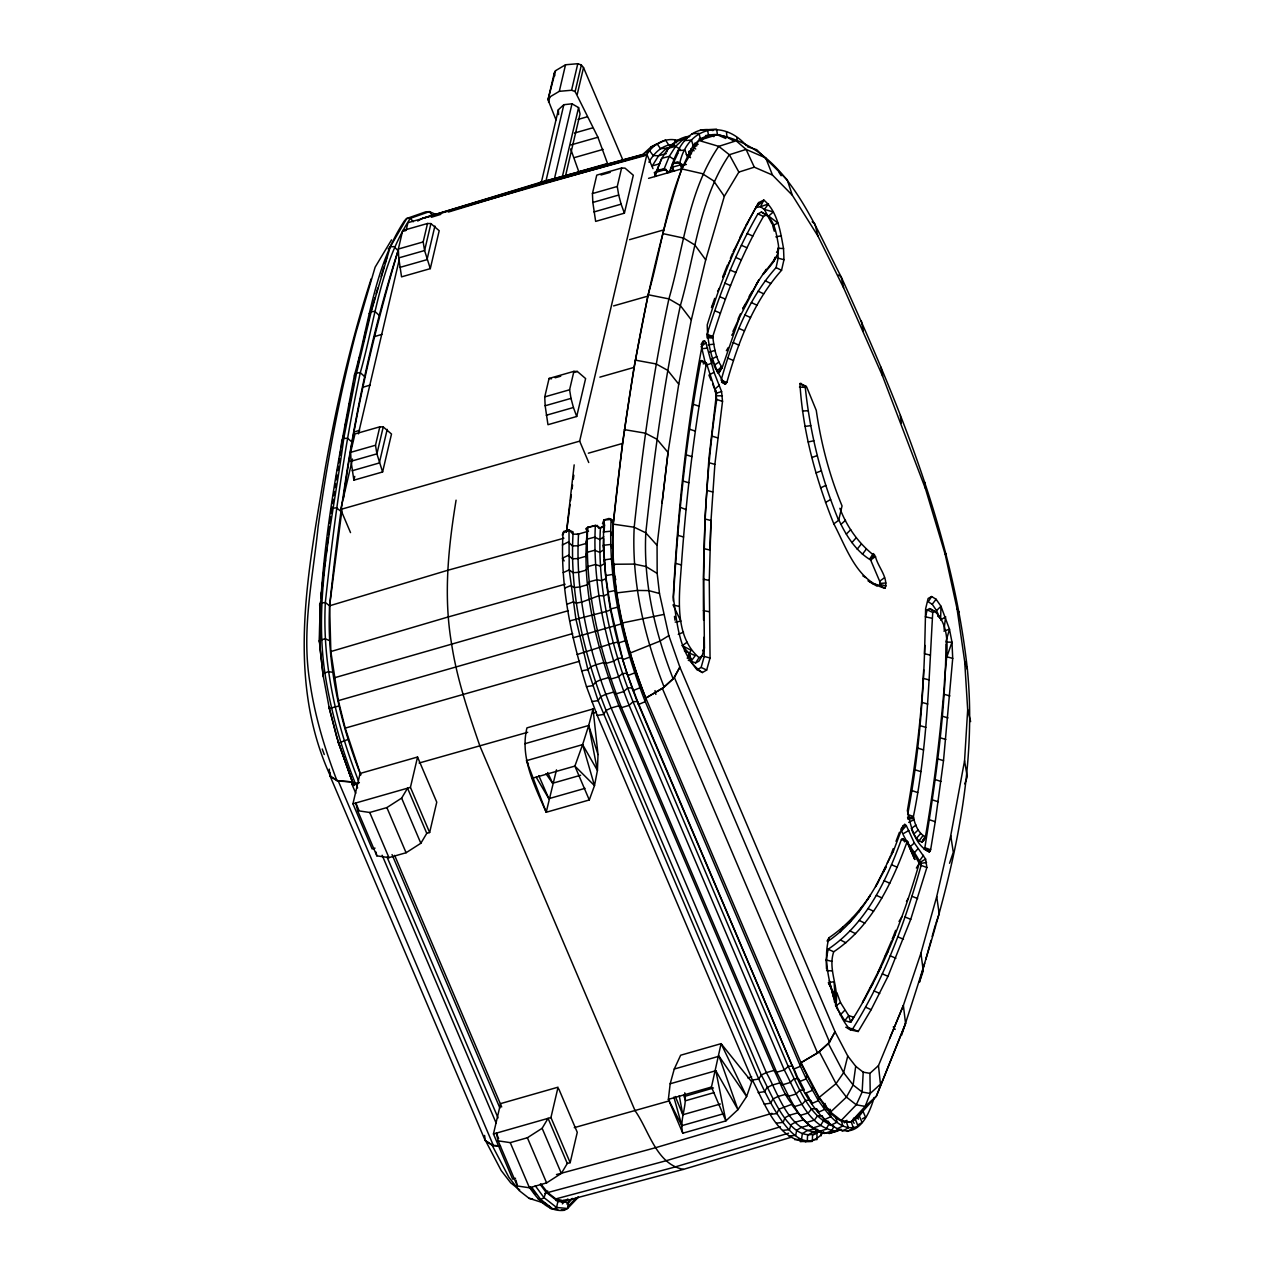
<?xml version="1.0" encoding="UTF-8"?>
<svg xmlns="http://www.w3.org/2000/svg" width="1274" height="1274" viewBox="0 0 1274 1274"><rect width="100%" height="100%" fill="white"/><g stroke="black" fill="none" stroke-linecap="round" stroke-linejoin="round"><path stroke-width="1.5" d="M603.828 538.711C603.812 595.563 617.492 651.874 638.433 704.506L793.622 1069.125C806.952 1106.724 852.704 1170.217 874.139 1097.615M889.793 1038.246L903.377 1005.409L878.471 1065.605L869.935 1073.345L863.215 1072.167L855.714 1066.306L847.767 1056.019L835.043 1031.733L679.87 667.114L668.834 635.615L659.486 593.493L657.177 573.427L657.066 545.352L668.038 452.461L678.755 384.175L691.32 319.917L705.7 259.848L724.333 196.292L738.856 172.086L754.304 167.181L772.458 175.032L792.317 195.225L817.924 236.04L843.595 287.797L882.579 376.117L925.465 488.706L945.228 554.509L957.061 608.797L964.689 661.524L967.683 709.745L964.561 760.753L950.738 835.617L936.724 896.562L920.927 953.191L903.377 1005.409L905.559 1023.516L876.353 1096.213L863.024 1111.087C838.244 1148.495 809.659 1080.527 800.964 1062.707L645.791 698.088C623.384 642 609.131 581.167 613.383 520.493L609.02 518.454L603.924 519.919L602.522 523.598L604.513 525.159L604.179 531.003M703.567 620.151C702.595 546.419 705.812 472.463 716.736 399.479L715.255 390.577M702.961 341.384C686.575 425.643 677.879 511.208 673.229 596.869C677.163 622.429 678.755 656.906 702.388 672.529L706.672 670.044L710.048 658.037L709.268 580.434L711.003 520.525L714.873 464.389L722.517 401.39L721.594 391.58L714.013 372.263L705.876 342.77L704.57 340.891L702.961 341.384L701.05 344.49M320.363 603.35L319.599 642.43L319.296 640.695C320.379 551.196 337.753 462.573 354.522 374.875C369.285 323.118 374.253 266.33 404.591 220.625L406.725 218.491L425.803 211.803L429.434 211.643L436.361 214.637M341.91 510.189L329.616 605.787L330.842 651.54L338.343 700.636L345.206 728.123L360.781 775.038C339.601 721.418 326.638 663.674 329.616 605.787C342.021 485.76 361.211 365.845 398.077 250.675L393.953 246.583L390.242 246.869L388.188 248.828M925.386 836.699C918.554 833.849 914.525 823.928 913.41 816.523C927.154 749.367 928.81 680.412 932.743 612.46L934.829 611.393C954.417 630.184 944.655 662.56 944.305 686.033C940.116 736.388 934.065 786.599 925.497 836.397C922.742 849.344 913.569 835.362 911.865 829.963M818.481 1096.723L818.418 1100.656C827.272 1112.648 840.521 1133.494 858.055 1126.2L855.809 1120.451M940.658 618.081L940.976 606.265L936.103 599.258L931.628 596.519L928.125 598.462L925.625 608.829L924.558 653.737L930.386 655.139M598.016 754.495L597.426 770.452L594.496 785.628L589.289 799.961L546.196 812.271C534.762 785.883 519.712 757.536 526.942 727.868L593.031 708.965L598.016 754.495L588.699 725.479L593.031 708.965M913.41 816.523L907.661 814.468C918.347 758.731 923.077 702.006 924.781 645.329M745.64 303.897L742.662 308.881L758.986 279.802L739.493 317.449L722.278 367.39C716.322 360.287 713.838 346.624 712.771 336.559C725.686 294.995 741.739 254.211 763.492 216.421L766.486 214.86C774.703 221.565 776.232 233.317 778.111 243.175C780.946 256.026 770.563 265.549 763.11 274.42L777.124 255.931M863.215 1072.167L862.148 1092.041L856.303 1104.813L841.206 1120.451L830.489 1112.091L819.15 1097.424L800.964 1062.707L819.325 1051.735L828.355 1043.533L835.043 1031.733L829.581 1042.164L817.574 1053.072L800.964 1062.707L800.454 1066.29L806.219 1078.871L818.418 1100.656L811.713 1103.602L810.391 1100.195L805.694 1100.386L802.142 1104.271L794.53 1106.58C784.481 1097.105 780.452 1082.486 774.082 1070.399L618.909 705.764C597.188 649.533 580.514 587.919 587.68 527.388L597.315 525.429L598.828 528.36M562.28 535.096L563.681 531.417L569 530.064L569.207 569.892L575.88 618.893L587.903 669.63L598.095 700.604L758.747 1079.078C767.537 1096.93 797.556 1165.232 823.673 1131.822M564.701 588.11L570.784 585.578L574.431 587.569L579.813 586.932L587.585 584.718L589.257 581.836L596.933 579.75L601.678 580.689L605.914 578.571L603.271 545.32L603.86 520.095L611.106 519.426L613.192 524.251C610.262 583.842 624.212 642.876 645.791 698.088L645.265 701.656L800.454 1066.29L793.622 1069.125L637.573 701.433L626.967 673.15L622.429 673.643L618.447 676.812L610.819 679.09L608.319 677.672L600.564 679.886L595.484 682.147L592.84 685.587L586.502 686.702C571.166 637.207 559.923 585.26 563.028 533.169L569 530.064L573.141 531.991C569.335 592.951 583.699 654.04 606.09 710.43L761.279 1075.049C771.136 1092.694 791.17 1148.83 819.739 1131.376M603.86 520.095L604.513 525.159L600.42 527.914L595.356 525.366L587.68 527.388C584.559 588.97 599.035 650.6 621.489 707.643L776.662 1072.262C788.972 1094.414 806.601 1147.205 841.143 1129.337L829.087 1133.589M595.356 525.366C592.219 586.868 606.695 648.402 629.117 705.366L784.29 1069.985C796.361 1092.519 807.445 1127.601 836.636 1131.232M611.106 519.426C608.08 581.677 622.699 643.959 645.265 701.656L638.433 704.506L637.573 701.433L633.019 701.735L629.117 705.366L621.489 707.643L618.909 705.764L611.138 707.994L606.09 710.43L603.573 714.459L597.203 715.399L586.502 686.702M600.42 527.914C596.901 587.346 611.09 646.81 633.019 701.735L788.192 1066.37C799.308 1088.187 809.006 1116.964 833.881 1126.264L831.604 1131.137L824.039 1133.494M613.192 524.251L622.476 443.448L634.006 367.406L648.084 294.724C662.56 245.388 667.337 191.052 693.215 145.905C699.123 138.946 707.5 133.674 716.928 134.646C786.042 147.338 812.478 222.01 841.174 276.856C898.09 402.074 952.156 531.545 967.396 669.423C979.61 794.562 939.989 917.742 901.578 1035.268M673.277 600.93C677.688 520.588 685.922 440.358 700.668 361.211L701.448 360.59L706.433 363.249L716.45 393.889L708.933 458.226L705.159 515.492L703.598 576.596L704.442 648.004L702.038 656.046L698.964 661.142L695.62 662.91L688.263 660.235M702.038 656.046L699.044 657.607C673.5 635.885 679.408 594.512 681.415 564.939C686.224 497.338 694.012 429.895 706.433 363.249L701.448 360.59M923.682 669.774C921.484 717.039 915.449 764.082 907.375 810.646C910.639 825.297 914.382 845.044 929.287 851.908L930.641 849.758L935.243 821.698L943.508 760.658L952.713 658.387L951.981 642.176L949.48 629.229L940.976 606.265L936.549 610.58L939.925 618.479M674.487 170.939L671.143 167.547L672.656 163.263L677.752 161.814L679.775 163.04L682.004 164.457L681.67 168.885C644.819 284.102 625.614 404.049 613.208 524.14L634.197 527.229L645.807 532.835L657.066 545.352M929.287 851.908L924.032 849.057L924.86 847.751C935.562 780.357 945.674 712.182 945.913 643.959M812.525 1086.642L812.239 1090.385L805.455 1093.267M682.784 1133.207L668.372 1099.351L670.172 1083.776L674.264 1069.029L680.65 1055.222L721.084 1043.661L751.724 1081.833L746.612 1096.532L737.949 1109.638L725.877 1120.897L682.784 1133.207C679.153 1119.591 687.434 1106.326 684.759 1092.805M834.47 1002.128L834.088 994.214L836.859 992.605L840.49 1002.558L835.664 1006.078C839.741 987.86 827.495 970.04 833.722 951.774C871.607 926.485 891.975 883.28 907.088 841.811L919.255 863.326C903.139 918.873 882.006 973.432 850.682 1022.289L844.837 1020.697L836.429 1007.559M566.484 531.784L574.176 464.867M321.064 597.442L321.765 591.534M322.226 587.585L322.927 581.677M323.628 575.768L324.329 569.86M324.79 565.927L325.491 560.019M326.192 554.11L326.892 548.202M327.354 544.253L328.055 538.345M328.517 534.411L329.218 528.503M329.918 522.595L330.619 516.687M662.05 503.119L668.038 452.461L656.89 439.212L645.329 433.16L624.387 429.625M833.817 523.853C815.822 479.151 802.779 431.631 799.929 383.538L806.649 386.93L816.268 410.387C820.966 443.113 829.342 475.361 842.05 505.921L838.658 520.333L833.817 523.853C846.255 547.199 856.526 580.721 885.111 588.317C888.567 577.249 877.754 566.866 875.477 556.515C859.504 544.587 847.099 527.484 839.869 508.31M806.681 1075.24L806.219 1078.871L799.387 1081.706L793.575 1067.851M944.066 629.276L945.642 616.743L940.61 620.056M343.407 498.484C354.634 414.496 373.935 331.845 398.077 250.675M456.076 500.172C448.305 547.629 443.336 595.929 451.569 643.688C456.872 678.899 468.402 712.66 479.964 746.214L635.137 1110.832C649.087 1130.436 656.11 1164.149 683.405 1169.373L791.823 1137.061M566.548 531.831L570.067 504.504M570.561 500.602L571.325 494.758M572.074 488.898L572.567 484.996M573.332 479.135L573.826 475.234M838.658 520.333C821.141 477.957 810.041 433.001 805.279 387.407L805.837 385.863M855.714 1066.306L853.134 1084.986L846.446 1097.121L830.489 1112.091M572.376 1198.404L568.475 1202.481L567.551 1208.5L564.302 1210.3C548.361 1212.291 537.15 1198.914 529.267 1186.986M332.004 506.941L331.097 512.737L330.794 510.014L332.817 508.199L336.559 507.832L340.795 511.304M332.61 503.087L333.215 499.217M333.82 495.363L334.425 491.493M335.03 487.623L335.635 483.77M336.24 479.9L336.846 476.046M337.753 470.249L338.358 466.38M338.964 462.526L339.569 458.656M340.174 454.802L340.779 450.932M341.384 447.078L341.719 440.39L343.741 438.527L356.561 372.995L371.212 311.716L390.242 246.869L406.725 218.491L410.403 218.3L429.434 211.643L432.842 216.373M766.486 214.86L761.422 212.041L757.887 213.889C736.085 251.758 720.033 292.606 707.07 334.25L706.911 335.237L712.707 336.957M640.344 684.441L639.803 687.864L632.955 690.651L632.127 687.737L627.572 688.087L623.655 691.607L616.011 693.884L613.463 692.116L605.707 694.346L600.643 696.735L598.095 700.604L591.725 701.608M670.172 1083.776L715.829 1070.717L725.877 1120.897L711.465 1087.041L721.084 1043.661L746.612 1096.532L719.046 1056.226L674.264 1069.029M826.523 968.877L826.157 960.007L828.1 949.241C865.874 923.905 886.401 880.907 901.403 839.439L902.581 838.818L907.55 841.557L908.203 843.706L908.41 842.783M556.483 769.862L546.196 812.271L526.496 760.658L582.616 744.621L588.699 725.479L524.904 743.713M827.638 941.486C845.235 929.526 859.488 913.171 870.381 895.001C859.377 911.643 845.649 926.501 829.056 937.696C823.402 957.188 828.243 977.572 833.355 996.618C837.464 1008.435 841.7 1020.713 850.538 1029.918L858.214 1031.51L871.145 1009.709L887.978 976.33L910.735 919.35L926.867 867.498L925.609 859.074L914.35 842.99L906.292 825.568L904.795 824.358L901.116 828.817M342.754 439.355L343.502 435.517M346.512 420.117L348.391 410.499M349.14 406.661L351.019 397.042M352.898 387.423L353.646 383.57M355.764 793.256L351.879 784.147L352.42 781.408L353.981 785.055M635.216 669.997L634.579 672.959L627.716 675.618L622.158 657.894L617.667 658.578L613.574 661.222L605.946 663.483L603.558 662.607L595.802 664.821L590.674 666.891L587.903 669.63L581.597 670.92M774.019 261.106L774.831 257.38M726.833 382.423L721.1 380.257C732.502 339.967 747.774 299.263 776.073 267.604L778.143 258.16L777.745 248.223L783.542 248.573L783.956 259.721L781.551 270.311C753.348 301.827 738.235 342.372 726.833 382.423L724.906 384.015L721.562 382.168M540.128 1184.279L545.893 1192.098L557.916 1201.462L556.563 1207.449L553.25 1209.233L540.686 1199.423L531.831 1187.448M350.653 452.35L354.984 433.924L379.811 426.822L383.235 426.917L391.5 434.036L382.598 471.969L353.869 480.171L351.067 461.236L350.653 452.35L375.496 445.247L379.811 426.822M398.348 249.035L402.664 230.594L427.507 223.491L430.915 223.603L439.196 230.721L430.293 268.639L401.549 276.856L398.746 257.905L398.348 249.035L423.175 241.933L427.507 223.491M350.525 532.612L340.668 509.441L352.484 459.07M358.392 433.877L399.288 259.498M406.103 230.435L407.919 222.695L646.905 154.393L652.973 168.646M353.869 480.171L354.761 476.38M383.235 426.917L376.913 453.847L382.598 471.969M430.915 223.603L424.592 250.532L430.293 268.639M387.2 429.37L379.318 462.972L352.165 470.743M434.896 226.055L427.013 259.657L399.845 267.413M375.034 848.134L372.151 848.946L352.946 803.798L360.064 773.461L417.553 757.027L436.759 802.174L429.641 832.527L426.774 833.339L420.834 843.277L406.088 852.736L388.952 857.625L376.849 855.841L357.628 810.694L355.812 802.986L358.886 810.2M556.005 119.836L548.011 99.738L554.238 73.175L555.544 70.691L565.529 64.767L577.791 63.7L581.358 65.006L583.524 67.586L623.145 160.683M548.011 99.738L555.544 70.691M548.553 102.35L549.89 96.665M549.317 97.254L559.302 91.33L565.529 64.767M541.259 182.739L558.378 109.707L563.841 104.707L571.994 103.815L578.571 107.589L580.036 113.959L565.178 177.373M545.813 181.577L563.841 104.707M559.302 91.33L571.564 90.247L577.791 63.7M429.641 832.527L410.435 787.364L417.553 757.027M554.429 178.758L571.994 103.815M570.672 148.931L578.794 171.703L607.523 163.502L597.92 137.242L575.131 91.553L581.358 65.006M577.297 94.133L583.524 67.586M562.344 176.768L578.571 107.589M544.746 396.883L549.078 378.442L573.905 371.355L577.329 371.451L585.61 378.569L576.708 416.487L547.963 424.704L545.161 405.769L544.746 396.883L569.589 389.78L573.905 371.355M592.442 193.568L596.758 175.127L621.601 168.025L625.008 168.136L633.305 175.239L624.403 213.172L595.643 221.389L592.84 202.439L592.442 193.568L617.269 186.466L621.601 168.025M588.747 462.526L579.654 441.138L646.905 154.393M515.54 1178.275L512.658 1179.087L493.452 1133.956L500.571 1103.618L558.06 1087.184L550.941 1117.537L570.163 1162.668L567.28 1163.481L561.34 1173.418L546.61 1182.877L529.458 1187.782L517.355 1185.983L498.15 1140.851L496.334 1133.143L498.628 1138.558M715.781 390.163L716.402 392.408M570.163 1162.668L577.265 1132.331L558.824 1088.999M924.621 848.5L930.227 851M357.07 368.234L358.44 362.501M363.472 341.48L364.842 335.747M367.119 326.192L368.95 318.548M847.767 1056.019L843.627 1072.676L836.031 1083.648L819.15 1097.424M934.829 611.393L929.686 608.574L927.217 609.832L925.418 616.823L931.246 618.081M924.685 963.224L919.35 982.35L923.268 970.852L920.927 953.191M925.752 959.402L931.087 940.276M932.154 936.454L935.355 924.988M702.388 672.529L697.197 669.678L701.13 667.417L704.235 656.397L703.885 637.318M371.084 310.936L375.002 297.606M376.117 293.8L377.789 288.083M381.133 276.665L383.92 267.142M385.051 263.336L386.723 257.619M689.712 136.493L683.071 139.503L675.65 146.335L669.28 156.352L661.62 158.358L654.788 176.56C660.362 159.346 668.993 138.85 689.457 136.222M845.761 1027.258L852.656 1028.914C884.331 978.623 905.05 922.36 921.134 865.396C916.914 852.927 905.113 842.703 901.259 829.533L904.795 824.358M721.195 367.055L716.689 371.244L717.931 372.788L719.396 372.104L721.036 366.705M666.875 151.829L667.99 148.325L675.65 146.335L680.427 149.552M783.542 248.573C780.421 231.693 777.745 211.691 763.843 200.082L758.731 202.566C736.563 240.993 720.336 282.541 707.245 324.838C707.42 345.334 713.09 367.199 724.906 384.015M545.893 1192.098L544.062 1197.687L540.686 1199.423L538.042 1198.85M922.424 841.604L925.497 836.397M935.992 923.109L939.193 913.745L936.724 896.562M630.439 654.932L629.674 657.177L622.779 659.677L610.74 608.924L605.644 575.625L612.778 574.399L614.466 577.026M949.544 863.262L953.302 852.29L950.738 835.617M964.784 783.892L967.253 776.806L964.561 760.753M714.698 298.387L711.481 307.56L714.38 302.75M687.275 658.339L689.027 653.371L682.275 645.647L687.116 642.207M674.185 144.949L675.411 141.494L683.071 139.503M588.699 725.479L597.426 770.452L582.616 744.621L574.877 766.088L589.289 799.961M891.195 854.058L893.265 848.611M896.02 841.334L899.46 832.24M886.226 866.989L875.525 886.688L893.456 850.968L903.059 825.6M895.654 930.339L892.278 939.209L895.208 934.32M885.111 588.317L879.92 585.467L879.665 581.215L870.652 560.003C855.523 550.894 845.713 534.953 838.435 519.028M732.948 331.415L739.493 317.449M722.677 276.968L727.502 264.976M655.807 176.274L654.422 172.723C658.403 169.028 665.108 167.515 668.898 172.531L677.306 154.584M663.404 169.235L656.317 171.257L663.977 169.267L669.28 156.352L674.169 159.616M724.333 196.292L713.647 180.892L702.34 173.662L681.67 168.885L679.775 163.04C687.498 127.639 722.469 118.227 746.389 145.65M905.559 1023.516L876.353 1096.213L865.157 1106.405L850.825 1122.171L841.206 1120.451M668.898 172.531L673.07 169.506L672.576 163.454C677.736 147.88 688.533 128.881 707.341 129.598L708.551 135.14M865.492 997.446L862.482 1002.479L878.073 972.078L891.577 940.897M730.368 258.367L732.502 253.43M823.466 1107.026L825.026 1103.491L825.95 1106.533M828.88 1113.572L830.457 1110.02M883.248 871.957L885.669 866.591M887.277 863.024L890.494 855.889M738.076 318.994L740.369 313.93M739.971 237.314L745.179 226.868M674.408 677.545L679.87 667.114L673.182 678.915L664.136 687.116L645.791 698.088L662.384 688.454L674.408 677.545L829.581 1042.164M746.054 225.275L758.731 202.566M357.628 810.694L369.731 812.478L386.882 807.589L401.628 798.113L407.553 788.192L426.774 833.339M746.182 225.211L748.172 221.867M735.194 248.478L733.219 251.774L742.089 234.113M749.144 296.364L752.138 291.348M498.15 1140.851L510.253 1142.635L527.388 1137.746L542.135 1128.286L548.075 1118.349L567.28 1163.481M827.065 941.024L829.056 937.696M870.349 987.812L873.327 982.827M391.532 239.862L375.129 267.174L356.258 331.558A3217.296 848.293 74.1 0 0 318.118 526.672C312.815 578.842 300.983 631.506 310.171 683.947C315.156 717.166 324.966 749.303 336.925 780.628L352.404 781.933L353.949 785.58M733.744 140.984L727.008 137.114L717.453 134.582L698.773 140.443L681.67 168.885L648.577 178.344M849.647 922.742L852.752 917.583M891.481 854.249L893.456 850.968M858.708 912.104L861.781 906.977M717.612 291.268L719.555 288.035M885.239 956.153L888.201 951.264M728.489 263.336L730.464 260.087M722.963 277.063L724.922 273.814M731.754 335.237L733.713 332.02M726.355 350.716L728.282 347.531M840.155 931.963L843.308 926.771M906.467 901.387L908.41 898.186M899.03 921.468L901.96 916.643M719.396 372.104L722.278 367.39M916.372 868.056L919.255 863.326M878.073 972.078L880.907 967.428M867.339 900.081L878.519 881.672M853.962 1117.935L852.29 1120.658L854.153 1123.318M922.073 842.082L925.258 836.907M648.96 162.228C653.881 152.991 662.958 144.217 674.057 144.519M718.6 372.995L721.992 367.708L717.931 372.788M931.628 596.519L928.236 601.822L932.218 604.274L936.549 610.58M646.284 155.555C652.208 144.519 665.569 136.668 678.087 140.57M695.62 662.91L699.044 657.607M921.643 842.289L925.083 836.986M626.155 639.373L625.231 640.758L618.288 643.036L617.826 642.08L613.367 643.02L577.154 654.502M869.792 558.824L873.343 553.553M702.579 650.759L704.442 648.004M755.944 284.866L766.168 269.308M776.551 252.348L778.398 249.768M919.764 860.507L923.491 855.332M919.159 840.824L922.917 835.696M862.418 554.317L866.224 549.205M844.837 1020.697L848.675 1015.601L853.707 1017.225L850.682 1022.289L848.675 1015.601L840.49 1002.558M689.027 653.371L691.432 660.696L695.301 655.648L684.409 650.918M701.703 344.617L704.57 340.891M932.218 604.274L936.103 599.258M857.163 549.19L861.16 544.237M870.11 559.095L874.155 554.222M916.547 838.228L920.656 833.451M902.199 830.314L906.292 825.568M851.924 542.581L856.096 537.867M913.601 853.516L917.837 848.914M562.344 1203.882L566.293 1199.758M566.803 1203.978L570.848 1199.758M568.379 1206.032L575.179 1198.914L578.364 1197.194L567.551 1208.5L556.563 1207.449L544.062 1197.687L535.271 1185.775M840.235 1014.98L844.566 1010.489M870.317 559.382L874.649 554.923M846.334 534.093L850.714 529.681M844.312 1122.84L846.876 1120.308M369.189 313.643L371.212 311.716L374.954 311.429L379.095 315.331M913.824 834.056L918.299 829.836M668.914 148.007L660.473 148.644L657.034 143.755L650.903 147.067L643.434 153.867L649.501 150.555L653.164 155.524L658.562 155.794L666.318 153.581M544.938 1193.547L547.74 1190.999M561.5 1202.322L564.207 1199.853M850.825 1122.171L862.976 1111.167L865.46 1117.075L862.418 1118.811M840.936 524.362L845.506 520.302M719.364 385.178L714.794 389.239L712.596 383.952M909.779 847.019L914.35 842.99M701.257 346.592L705.876 342.77M945.228 554.509L946.311 553.601M911.213 828.61L916.006 825.074M879.665 581.215L884.506 577.711M870.652 560.003L875.477 556.515M587.68 527.388L585.817 528.71L587.33 531.64M718.934 362.023L714.093 365.447L716.036 369.794M540.829 1183.992L547.709 1192.56L555.83 1198.914L564.716 1201.064L567.87 1198.945M713.95 136.589L709.124 135.315L704.681 138.229L699.33 138.563M603.828 536.864L599.72 539.571L594.687 537.166L586.995 539.173L585.626 543.6L577.839 545.813L572.344 545.877L568.347 541.944L562.36 544.985M668.834 635.615L659.948 641.125L630.041 653.084M347.882 739.477L338.502 743.124L329.313 708.408L339.011 705.971M920.624 862.02L925.609 859.074M903.807 833.355L908.872 830.473M448.416 212.057L533.806 186.036L540.033 182.5L643.322 154.265M825.504 502.434L830.584 499.551M857.513 1125.101L862.068 1122.521L859.647 1116.661M417.713 221.023L422.347 218.395L540.033 182.5L644.262 154.281M714.013 372.263L708.933 375.113L711.131 380.416M847.29 1131.408L853.469 1128.047L851.462 1122.521M575.211 1198.85L578.396 1197.114M351.879 784.147L356.067 784.274L359.364 782.523M842.098 1131.201L848.357 1127.904L846.653 1122.617M908.696 822.399L913.84 819.708M329.313 708.408L322.768 673.548L328.549 671.701L332.689 672.274M836.477 1129.162L842.831 1125.961L841.477 1120.913M716.832 356.481L711.672 359.077L713.488 363.854M686.336 154.536L689.712 156.479L688.82 151.542L692.037 149.95M820.567 487.91L825.791 485.41M819.708 1131.041L812.509 1135.437L812.43 1141.377C778.796 1145.294 765.037 1103.841 752.377 1080.018L597.203 715.399M563.172 572.631L569.207 569.892L573.013 572.695L578.444 572.344L586.215 570.115L587.76 566.564L595.452 564.509L600.325 566.086L604.497 563.697L604.067 559.923L611.249 558.888L613.097 562.439M650.903 147.067L665.474 140.044L668.659 144.838L673.898 145.029L665.808 148.899L658.562 155.794L652.304 165.875L660.059 163.661M678.262 634.388L683.533 632.127M353.153 783.828L338.374 742.503L353.153 783.828L359.061 782.459M805.407 1141.807L808.464 1140.564M816.029 472.893L821.38 470.807M705.86 365.415L711.195 363.377M566.882 604.274L573.013 601.997L576.485 603.032L581.82 602.108L599.067 595.643L603.685 595.866L607.969 594.034L607.873 592.044L614.96 590.531L616.457 592.203M622.349 623.607L573.173 637.748M811.904 457.509L817.287 455.551M943.843 631.076L949.48 629.229L945.786 642.112L951.981 642.176L946.885 656.811L952.713 658.387M569.701 620.9L606.313 611.456L610.644 609.928L610.74 608.924L617.779 607.172L619.084 607.809M709.634 352.054L715.064 350.382M546.753 180.956L422.347 218.395M431.345 217.265L440.836 214.366M374.333 336.655L381.913 334.361M362.692 387.328L370.272 385.035M353.965 432.029L359.65 430.309M716.179 393.22L721.594 391.58M780.421 1126.805L666.127 1160.741L547.709 1192.56M788.59 1133.191L674.376 1167.175L555.83 1198.914M330.842 651.54L448.289 616.934L565.115 584.225M771.964 1113.333L655.664 1147.683L556.467 1174.548M334.075 677.879L568.363 610.676M527.707 732.279L419.098 763.03M592.649 713.313L596.471 712.198M669.519 1100.8L574.271 1127.649M684.807 1096.341L713.456 1087.964M747.838 1077.931L751.66 1076.817M338.343 700.636L572.647 633.576M579.559 661.238L345.206 728.123M577.998 119.438L586.964 116.874M574.431 133.053L592.378 127.926M570.975 144.933L597.92 137.242M574.367 157.61L603.096 149.392M697.005 145.682L692.355 147.02L695.731 148.947M601.01 174.984L610.246 172.356M671.143 167.547L682.004 164.457M654.422 172.723L665.92 169.442L667.321 172.977M398.746 257.905L424.592 250.532L423.175 241.933M592.84 202.439L618.686 195.049L617.269 186.466M593.939 211.946L621.123 204.174L624.403 213.172M629.499 239.687L663.643 229.925M613.59 305.903L647.733 296.157M555.177 377.773L560.719 376.196M573.634 372.502L577.329 371.451M599.863 377.152L634.006 367.406M351.067 461.236L376.913 453.847L375.496 445.247M545.161 405.769L571.007 398.38L569.589 389.78M546.259 415.26L573.427 407.505L576.708 416.487M340.668 509.441L579.654 441.138M588.349 453.21L622.476 443.448M577.186 534.427L588.556 531.178M599.943 527.93L603.733 526.847M352.946 803.798L410.435 787.364M531.784 778.414L574.877 766.088L594.496 785.628L582.616 744.621M545.973 773.764L552.629 783.255L580.626 775.245M536.211 777.188L548.839 798.671L584.989 788.351M493.452 1133.956L550.941 1117.537M711.465 1087.041L668.372 1099.351L681.845 1125.659L722.995 1113.906M713.95 1092.63L685.619 1100.72L683.612 1095.13M675.379 1096.532L682.816 1114.75L720.336 1104.032M818.211 1130.739L812 1132.506L807.605 1135.453L807.222 1141.154L800.279 1141.663M819.915 1131.535C789.896 1135.23 778.175 1092.996 766.327 1072.612L611.138 707.994C589.209 653.068 575.02 593.588 578.539 534.156L573.045 534.172L569 530.064M563.888 538.217L447.047 570.481L329.616 605.787L325.348 602.538L321.605 602.936L319.599 604.688L319.901 607.284M682.577 165.477L686.399 164.426M533.806 186.036L644.771 155.699M564.716 1201.064L683.405 1169.373M622.317 622.97L663.436 614.514M808.242 441.967L813.815 440.756M775.85 236.868L781.408 235.77M703.232 363.854L706.433 363.249L700.668 361.211M828.466 982.7L834.072 994.07L828.466 982.7L834.056 981.649L835.664 1006.078M675.204 622.126L680.81 621.171L673.038 604.879L678.851 606.376M920.991 863.374L926.548 862.466M752.377 1080.018L758.747 1079.078L761.279 1075.049L766.327 1072.612L774.082 1070.399L776.662 1072.262L784.29 1069.985L788.192 1066.37L792.762 1066.051M758.141 1092.63L764.527 1091.675L766.996 1087.598L772.028 1085.145L779.784 1082.932L782.411 1084.843L790.039 1082.55L793.893 1078.887L798.48 1078.6L804.388 1090.034L799.754 1090.289L796.011 1094.048L788.399 1096.341L785.644 1094.318L777.888 1096.532L772.904 1099.032L770.595 1103.22L764.161 1104.128M805.088 426.408L810.742 425.643M770.34 1114.416L776.837 1113.556L778.908 1109.192L791.584 1104.415L803.4 1119.878L812.844 1127.968L820.424 1125.627L823.227 1121.152L828.227 1121.184L830.537 1125.404L836.986 1122.251L836.015 1117.505M708.089 344.872L713.727 344.155M616.68 592.904L637.382 590.435L648.737 590.61L659.486 593.493M776.599 1123.142L783.176 1122.378L784.943 1117.744L789.769 1115.132L797.524 1112.919L800.709 1115.26L808.305 1112.95L811.634 1108.874L816.427 1108.746L818.816 1111.565M701.353 346.878L701.958 348.71L707.611 348.089M782.825 1130.372L789.482 1129.656L790.915 1124.783L795.645 1122.091L803.4 1119.878L806.84 1122.41L814.436 1120.085L817.51 1115.833L822.399 1115.785M603.207 531.959L610.421 531.258L612.491 535.908M788.909 1135.978L795.677 1135.357L796.744 1130.181L801.362 1127.41L809.117 1125.197L818.593 1131.599L826.157 1129.242L828.689 1124.56L832.113 1124.639M794.753 1139.689L801.601 1139.115L802.317 1133.685L806.824 1130.818L814.596 1128.589L818.035 1129.719M700.334 130.059L716.561 129.168L717.453 134.582M691.893 133.786L698.964 133.34L700.461 138.993M684.361 140.586L691.495 140.124L693.215 145.905M802.493 411.056L808.21 410.69M705.541 135.522L709.124 135.315M672.576 163.454L679.775 163.04M880.223 583.349L885.892 583.03M813.529 1139.752L817.064 1139.545L816.905 1133.43M826.858 1109.574L830.425 1109.399M683.708 137.719L687.371 137.528M716.689 395.848L722.39 395.768M613.383 564.255L634.356 564.095L645.95 566.516L657.177 573.427M706.927 337.769L712.707 337.976M826.587 970.645L832.368 970.868M799.483 387.089L805.279 387.407M329.218 769.098L330.03 775.946L338.295 781.073L352.404 781.933L336.655 736.929L328.931 706.815M330.03 775.946L485.219 1140.58L493.468 1145.692L500.523 1146.122M913.394 817.589L907.614 817.128L907.868 819.071L913.506 818.37L913.41 817.462M485.84 1140.963L492.114 1145.246L498.373 1145.772M663.977 169.267L665.92 169.442M555.623 1200.411L562.519 1201.064M557.916 1201.462L568.475 1202.481M557.773 1209.265L550.479 1208.564L549.03 1205.634M402.664 230.594L405.084 230.976M549.078 378.442L551.483 378.84M706.879 336.416L712.676 337.419M492.114 1145.246L508.82 1177.16L519.251 1190.633L529.092 1198.324L532.628 1198.961M635.296 360.128L656.174 363.966L667.703 370.352L678.755 384.175M703.391 610.612L709.22 611.711M648.084 294.724L668.898 298.896L680.364 305.569L691.32 319.917M703.439 579.192L709.268 580.434M611.775 564.223L614.816 564.86M662.703 233.572L683.469 238.047L694.84 244.99L705.7 259.848M704.028 548.68L709.857 550.018L711.003 520.525L705.175 519.044M826.157 960.007L831.986 961.376M561.42 1209.615L564.302 1210.3M880.302 584.511L886.067 585.929M923.459 678.453L929.287 679.934M694.394 143.277L698.2 144.28M778.143 258.16L783.956 259.721M868.104 580.833L872.037 583.333L879.92 585.467M675.602 563.363L681.415 564.939M699.378 139.025L702.643 139.917M706.847 490.394L712.676 491.971M921.962 702.436L927.775 704.012M709.618 129.693L712.946 130.601M944.114 694.298L949.926 695.938M677.768 535.319L683.581 536.975M704.235 656.397L710.048 658.037M709.077 462.717L714.873 464.389M920.051 725.654L925.864 727.343M942.187 716.211L947.999 717.915M698.773 140.443L718.743 146.351L729.365 154.727L738.856 172.086M940.053 737.742L945.849 739.477M683.023 481.031L688.82 482.798M711.832 436.074L717.628 437.858M917.742 748.109L923.539 749.892M937.712 758.874L943.508 760.658M747.488 146.781L756.676 149.679L787.205 179.761L792.317 195.225M686.129 454.802L691.925 456.649M935.164 779.592L940.96 781.424M529.092 1198.324L545.941 1203.707M915.019 769.783L920.815 771.63M689.537 429.227L695.317 431.106M932.409 799.897L938.205 801.776M716.736 399.479L722.517 401.39M929.463 819.771L935.243 821.698M693.247 404.272L699.028 406.215M911.913 790.565L917.678 792.555M924.86 847.751L930.641 849.758M571.564 90.247L575.131 91.553M921.134 865.396L926.867 867.498M680.284 507.355L686.049 509.568M707.07 334.25L712.771 336.559M911.945 896.275L917.63 898.584M727.757 358.121L733.442 360.462M714.746 310.76L720.415 313.117M905.05 916.993L910.735 919.35M901.403 839.439L907.088 841.811L914.764 859.424L907.088 841.811M719.73 296.715L725.4 299.087M897.82 936.836L903.489 939.256M724.89 283.162L730.543 285.583M716.928 134.646L725.83 138.5M738.84 328.389L744.478 330.858M891.577 864.775L897.214 867.212M890.255 955.803L895.893 958.255M730.209 270.056L735.846 272.525M937.664 616.234L940.419 617.444M329.329 640.567L325.045 638.688L319.296 640.695L323.007 674.535L322.768 673.548M735.703 257.428L741.325 259.912M882.356 973.846L887.978 976.33M744.924 314.997L750.529 317.497M741.357 245.261L746.978 247.761M799.929 383.538L805.471 386.006M884.204 880.732L889.809 883.248M874.123 990.949L879.729 993.465M757.887 213.889L763.492 216.421M828.1 949.241L833.722 951.774M747.185 233.508L752.791 236.056M865.572 1007.161L871.145 1009.709M751.357 302.591L756.931 305.155M876.353 895.335L881.926 897.915M758.126 291.189L763.683 293.8M852.656 1028.914L858.214 1031.51M927.217 609.832L932.743 612.46M701.13 667.417L706.672 670.044M868.04 908.585L873.582 911.229M765.228 280.79L770.754 283.449M733.171 342.499L738.777 345.174M859.281 920.465L864.791 923.14M924.43 848.803L929.909 851.494M776.073 267.604L781.551 270.311M850.076 930.944L855.555 933.651M840.474 940.005L845.904 942.776M902.581 838.818L907.868 841.843M721.785 381.929L725.798 384M682.275 645.647L691.177 650.313L689.123 653.466L691.432 660.696M769.209 217.058L761.422 212.041M937.473 613.097L929.686 608.574M862.88 575.944L865.986 577.632M847.353 1028.134L850.538 1029.918M868.39 580.896L871.607 582.68M872.037 583.333L877.006 586.136M690.699 148.835L694.107 150.794M371.212 278.751A3230.307 851.717 74.1 0 0 325.268 468.211C308.531 570.449 285.217 678.389 330.746 776.774L336.925 780.628M838.531 274.977L841.174 276.856L843.595 287.797M687.801 155.619L690.524 157.689M812.159 221.756L814.93 223.921L817.924 236.04M519.712 1189.9L510.715 1182.861L501.192 1170.535L485.92 1141.393M688.82 151.542L691.527 153.788M351.704 441.807L347.483 438.192L343.741 438.527C333.74 515.906 313.484 594.194 324.806 672.481C330.683 710.701 341.209 747.997 355.494 783.892M364.475 376.451L360.287 372.661L356.561 372.995L354.522 374.875L354.777 377.805M413.238 221.772L410.403 218.3C380.05 264.052 375.066 320.873 360.287 372.661C344.028 448.528 333.549 525.429 325.348 602.538C322.131 663.483 336.225 724.142 358.392 780.596M531.433 1188.594L535.972 1194.471M690.795 661.716L696.958 669.758M800.852 383.235L802.859 385.879M893.265 1026.892L895.176 1029.408M529.873 1186.635L535.717 1194.55M856.574 1116.534L858.453 1119.193M810.391 1100.195L812.414 1103.045M564.175 560.894L562.407 558.203L568.411 555.289L572.344 558.776L577.823 558.601L585.594 556.372L587.043 552.311L594.719 550.272L599.688 552.359L603.828 549.779L603.271 545.32L610.485 544.476L612.476 548.696M779.083 172.452L781.137 175.732M674.758 139.662L676.685 142.768M806.394 1093.426L809.388 1098.506M526.496 760.658L528.439 763.97M957.061 608.797L959.131 612.364M715.829 1070.717L737.949 1109.638L719.046 1056.226M903.377 839.534L904.715 841.923M828.355 1043.533L843.627 1072.676L853.134 1084.986L862.148 1092.041L870.222 1093.474L880.445 1084.174L878.471 1065.605M819.325 1051.735L836.031 1083.648L846.446 1097.121L856.303 1104.813L865.157 1106.405L870.222 1093.474L869.935 1073.345M823.052 1117.091L824.358 1119.687L830.903 1116.629L830.282 1112.186M547.661 772.538L552.629 783.255M754.304 167.181L746.086 149.424L736.181 140.809L718.743 146.351C688.008 191.18 683.724 247.761 668.898 298.896C652.734 374.238 642.351 450.646 634.197 527.229C631.458 582.043 644.294 636.347 664.136 687.116M816.427 1108.746L818.051 1112.409L824.676 1109.399L824.421 1105.227M538.791 775.627L548.839 798.671M662.384 688.454L817.574 1053.072M401.628 798.113L420.834 843.277M542.135 1128.286L561.34 1173.418M386.882 807.589L406.088 852.736M527.388 1137.746L546.61 1182.877M394.622 855.364L501.685 1106.947M392.042 854.583L499.886 1107.998M369.731 812.478L388.952 857.625M510.253 1142.635L529.458 1187.782M356.067 784.274L357.612 787.921M387.105 857.195L498.054 1117.903M382.152 855.252L496.207 1123.238M338.295 781.073L493.468 1145.692M772.012 223.969L764.384 209.43L760.482 206.738L755.721 207.598L763.843 200.082L760.482 206.738L768.477 203.936L764.384 209.43L773.366 211.93L768.652 216.023L777.888 223.061L772.697 225.546L774.274 231.215M772.458 175.032L765.722 157.912L746.086 149.424L729.365 154.727C699.203 199.126 695.031 255.071 680.364 305.569C664.264 380.576 653.928 456.602 645.807 532.835C643.306 582.919 655.043 632.525 673.182 678.915M322.226 749.001L324.265 754.527M964.689 661.524L967.396 669.423M686.941 155.969L685.093 150.157L677.927 150.587L678.134 153.597M614.641 575.959L615.772 579.734M673.882 1097.105L681.845 1125.659M920.513 861.829L921.022 863.645M618.686 195.049L621.123 204.174M571.007 398.38L573.427 407.505M829.294 980.725L833.514 997.064M967.683 709.745L970.629 721.594M515.986 1180.202L517.355 1185.983M375.941 851.988L376.849 855.841M701.958 348.71L705.43 363.568M655.027 690.619L655.855 694.394M554.238 73.175L554.779 75.787M861.351 320.952L863.294 330.906M679.249 1095.704L682.816 1114.75M329.998 772.761L330.746 776.774M881.067 367.231L882.579 376.117M900.272 415.435L901.355 423.239M674.487 616.377L674.965 620.199M484.598 1135.437L485.219 1140.58M323.293 676.749L319.997 648.1L319.822 607.985A3245.849 855.825 74.1 0 1 320.443 601.885M726.435 131.843L727.008 137.114M924.94 482.4L925.465 488.706M820.886 1131.216L821.125 1135.898M736.882 137.799L737.041 141.223M558.378 109.707L558.569 114.58M320.841 597.84A3245.849 855.825 74.1 0 1 321.478 591.789M321.908 587.76A3245.849 855.825 74.1 0 1 322.545 581.756M323.214 575.768A3245.849 855.825 74.1 0 1 323.883 569.797M324.344 565.847A3245.849 855.825 74.1 0 1 325.029 559.923M325.746 554.031A3245.849 855.825 74.1 0 1 326.462 548.154M326.94 544.253A3245.849 855.825 74.1 0 1 327.673 538.424M328.182 534.554A3245.849 855.825 74.1 0 1 329.186 526.847M329.695 523.009A3245.849 855.825 74.1 0 1 330.476 517.276M331.017 513.47A3245.849 855.825 74.1 0 1 331.845 507.53M332.418 503.58A3245.849 855.825 74.1 0 1 332.976 499.647M333.565 495.713A3245.849 855.825 74.1 0 1 334.138 491.796M336.225 478.212A3245.849 855.825 74.1 0 1 336.83 474.358M337.451 470.504A3245.849 855.825 74.1 0 1 338.072 466.682M338.693 462.86A3245.849 855.825 74.1 0 1 339.33 459.054M339.967 455.264A3245.849 855.825 74.1 0 1 340.604 451.49M345.111 426.249A3245.849 855.825 74.1 0 1 345.843 422.347M348.821 406.9A3245.849 855.825 74.1 0 1 349.586 403.078M351.513 393.57A3245.849 855.825 74.1 0 1 352.309 389.796M358.169 362.883A3245.849 855.825 74.1 0 1 359.507 357.07M364.555 336.065A3245.849 855.825 74.1 0 1 365.957 330.428M716.45 393.889L715.462 391.532L716.45 393.889"/></g></svg>
